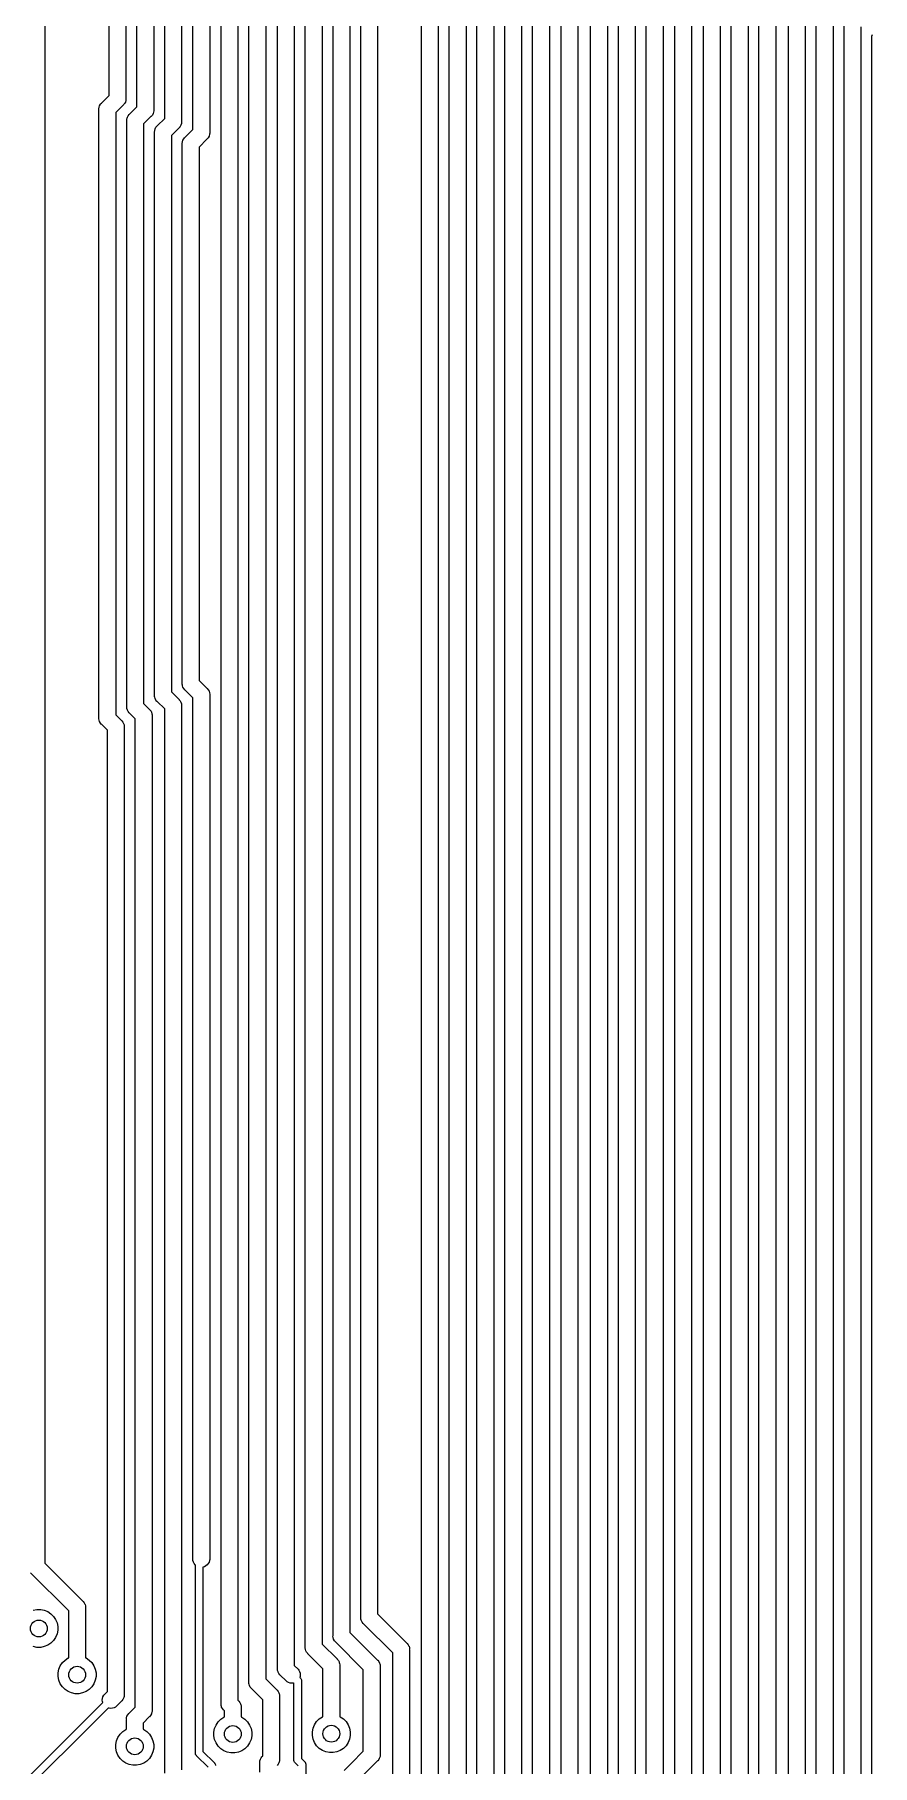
# Model space of a CAD drawing. Extents: x 1 to 84, y 1 to 137.
# Drawn here: x 39 to 48.95, y 36.72 to 57.28 of the extents above; entities that cross this region are included whole.
import ezdxf

# ---------------------------------------------------------------- set-up
doc = ezdxf.new("R2010")
doc.units = 0
doc.layers.add('BLACK', color=7, linetype='CONTINUOUS')

msp = doc.modelspace()

# ---------------------------------------------------------------- linework, layer by layer
at = {"layer": 'BLACK', "linetype": 'CONTINUOUS'}
for p, q in [((39.88, 56.5551), (39.88, 69.1185)), ((40.08, 69.1551), (40.08, 56.5186)), ((40.2101, 56.4184), (40.2101, 66.5652)), ((40.4101, 66.5286), (40.4101, 56.3819)), ((39.115, 65.8301), (39.115, 39.1264)), ((40.5401, 56.2817), (40.5401, 63.9852)), ((40.7401, 63.9486), (40.7401, 56.2452)), ((40.875, 56.15), (40.875, 62.9701)), ((41.075, 62.9336), (41.075, 56.1134)), ((41.21, 37.4595), (41.21, 62.7551)), ((41.41, 62.7185), (41.41, 37.4961)), ((41.54, 37.7149), (41.54, 61.613)), ((41.74, 61.5765), (41.74, 37.7514)), ((41.88, 37.8749), (41.88, 61.3418)), ((42.08, 61.3052), (42.08, 37.9115)), ((42.21, 38.1282), (42.21, 60.9451)), ((42.41, 60.9085), (42.41, 38.1647)), ((43.59, 36.2814), (43.59, 59.6351)), ((42.54, 38.2649), (42.54, 59.5685)), ((42.74, 59.532), (42.74, 38.3014)), ((42.87, 38.4849), (42.87, 59.4318)), ((43.79, 59.5986), (43.79, 36.2449)), ((43.92, 35.9547), (43.92, 59.4651)), ((44.12, 59.4286), (44.12, 35.9182)), ((43.07, 59.3953), (43.07, 38.5214)), ((44.25, 35.9451), (44.25, 59.2451)), ((44.45, 59.2086), (44.45, 35.9451)), ((44.58, 35.8951), (44.58, 59.0918)), ((44.78, 59.0553), (44.78, 35.8951)), ((44.91, 35.8951), (44.91, 58.9551)), ((45.11, 58.9186), (45.11, 35.8951)), ((45.25, 35.2914), (45.25, 58.8118)), ((45.45, 58.7753), (45.45, 35.2549)), ((45.6, 35.4451), (45.6, 58.6951)), ((45.8, 58.6586), (45.8, 35.4451)), ((45.93, 35.3951), (45.93, 58.5086)), ((46.13, 58.4721), (46.13, 35.3951)), ((46.26, 35.4951), (46.26, 58.3719)), ((46.46, 58.3354), (46.46, 35.4951)), ((46.6, 35.2249), (46.6, 58.2452)), ((46.8, 58.2087), (46.8, 35.1883)), ((46.94, 35.0981), (46.94, 58.1185)), ((47.14, 58.082), (47.14, 35.0616)), ((47.27, 34.9614), (47.27, 57.9818)), ((47.47, 57.9453), (47.47, 34.9249)), ((47.6, 34.8247), (47.6, 57.8451)), ((47.8, 57.8086), (47.8, 34.7882)), ((47.9499, 34.708), (47.9499, 57.7118)), ((48.1499, 57.6752), (48.1499, 34.6715)), ((48.28, 34.5713), (48.28, 57.575)), ((48.48, 57.5385), (48.48, 34.5348)), ((48.61, 34.4346), (48.61, 57.4051)), ((48.81, 57.3685), (48.81, 34.3981)), ((48.9395, 57.24), (48.94, 57.2449)), ((48.94, 57.2351), (48.9395, 57.24)), ((48.94, 57.2449), (48.9414, 57.2596)), ((48.94, 57.2449), (48.94, 57.2449)), ((48.94, 34.2979), (48.94, 57.2351)), ((48.9414, 57.2596), (48.9471, 57.2784)), ((39.7927, 56.4677), (39.88, 56.5551)), ((39.7594, 56.3936), (39.7614, 56.4132)), ((39.7599, 56.3887), (39.7594, 56.3936)), ((39.7599, 49.1613), (39.7599, 56.3887)), ((39.7614, 56.4132), (39.7671, 56.432)), ((39.7671, 56.432), (39.7764, 56.4494)), ((39.7764, 56.4494), (39.7797, 56.4534)), ((39.7797, 56.4534), (39.7889, 56.4646)), ((39.7889, 56.4646), (39.7927, 56.4677)), ((40.0473, 56.4395), (39.9599, 56.3521)), ((39.9599, 56.3521), (39.9599, 49.1979)), ((40.0511, 56.4426), (40.0473, 56.4395)), ((40.0542, 56.4464), (40.0511, 56.4426)), ((40.06, 56.4534), (40.0542, 56.4464)), ((40.0542, 56.4464), (40.0542, 56.4464)), ((40.0636, 56.4579), (40.06, 56.4534)), ((40.0729, 56.4752), (40.0636, 56.4579)), ((40.0786, 56.4941), (40.0729, 56.4752)), ((40.08, 56.5088), (40.0786, 56.4941)), ((40.08, 56.5186), (40.0805, 56.5137)), ((40.0805, 56.5137), (40.08, 56.5088)), ((40.08, 56.5088), (40.08, 56.5088)), ((40.1064, 56.3127), (40.1189, 56.3279)), ((40.1189, 56.3279), (40.1227, 56.331)), ((40.1227, 56.331), (40.2101, 56.4184)), ((40.3897, 56.3165), (40.3842, 56.3098)), ((40.3936, 56.3212), (40.3897, 56.3165)), ((40.4029, 56.3385), (40.3936, 56.3212)), ((40.4086, 56.3574), (40.4029, 56.3385)), ((40.4101, 56.3721), (40.4086, 56.3574)), ((40.4101, 56.3819), (40.4105, 56.377)), ((40.4105, 56.377), (40.4101, 56.3721)), ((40.4101, 56.3721), (40.4101, 56.3721)), ((40.0894, 56.2569), (40.0899, 56.2618)), ((40.0899, 56.252), (40.0894, 56.2569)), ((40.0899, 56.2618), (40.0914, 56.2765)), ((40.0899, 56.2618), (40.0899, 56.2618)), ((40.0899, 49.298), (40.0899, 56.252)), ((40.0914, 56.2765), (40.0937, 56.2842)), ((40.0914, 56.2765), (40.0914, 56.2765)), ((40.0937, 56.2842), (40.0971, 56.2953)), ((40.0971, 56.2953), (40.1064, 56.3127)), ((40.3773, 56.3028), (40.2899, 56.2154)), ((40.2899, 56.2154), (40.2899, 49.3346)), ((40.3811, 56.3059), (40.3773, 56.3028)), ((40.3842, 56.3097), (40.3811, 56.3059)), ((40.3842, 56.3098), (40.3842, 56.3097)), ((40.4195, 56.1202), (40.4214, 56.1398)), ((40.4199, 56.1153), (40.4195, 56.1202)), ((40.4199, 49.4347), (40.4199, 56.1153)), ((40.4214, 56.1398), (40.4271, 56.1586)), ((40.4271, 56.1586), (40.4364, 56.176)), ((40.4364, 56.176), (40.4489, 56.1912)), ((40.4489, 56.1912), (40.4527, 56.1944)), ((40.4527, 56.1944), (40.5401, 56.2817)), ((40.7073, 56.1661), (40.6199, 56.0788)), ((40.7111, 56.1692), (40.7073, 56.1661)), ((40.7142, 56.1731), (40.7111, 56.1692)), ((40.7188, 56.1786), (40.7142, 56.1731)), ((40.7142, 56.1731), (40.7142, 56.1731)), ((40.7236, 56.1845), (40.7188, 56.1786)), ((40.7329, 56.2018), (40.7236, 56.1845)), ((40.7386, 56.2207), (40.7329, 56.2018)), ((40.7401, 56.2354), (40.7386, 56.2207)), ((40.7401, 56.2452), (40.7405, 56.2403)), ((40.7405, 56.2403), (40.7401, 56.2354)), ((40.7401, 56.2354), (40.7401, 56.2354)), ((40.7827, 56.0577), (40.875, 56.15)), ((41.075, 56.1134), (41.0755, 56.1085)), ((40.6199, 56.0788), (40.6199, 49.4712)), ((40.7495, 55.9835), (40.7514, 56.0031)), ((40.7499, 55.9786), (40.7495, 55.9835)), ((40.7499, 49.5714), (40.7499, 55.9786)), ((40.7514, 56.0031), (40.7571, 56.0219)), ((40.7571, 56.0219), (40.7664, 56.0393)), ((40.7664, 56.0393), (40.7758, 56.0507)), ((40.7758, 56.0507), (40.7789, 56.0545)), ((40.7789, 56.0545), (40.7827, 56.0577)), ((41.0423, 56.0344), (40.9499, 55.9421)), ((40.9499, 55.9421), (40.9499, 49.6079)), ((41.0461, 56.0375), (41.0423, 56.0344)), ((41.0586, 56.0527), (41.0461, 56.0375)), ((41.0678, 56.0701), (41.0586, 56.0527)), ((41.0697, 56.0763), (41.0678, 56.0701)), ((41.0736, 56.0889), (41.0697, 56.0763)), ((41.0745, 56.0986), (41.0736, 56.0889)), ((41.075, 56.1036), (41.0745, 56.0986)), ((41.0755, 56.1085), (41.075, 56.1036)), ((41.075, 56.1036), (41.075, 56.1036)), ((40.7495, 49.5665), (40.7499, 49.5714)), ((40.7499, 49.5616), (40.7495, 49.5665)), ((40.7511, 49.55), (40.7499, 49.5616)), ((40.7499, 49.5616), (40.7499, 49.5616)), ((40.7514, 49.5469), (40.7511, 49.55)), ((40.7529, 49.5419), (40.7514, 49.5469)), ((40.7571, 49.5281), (40.7529, 49.5419)), ((40.9499, 49.6079), (41.0423, 49.5156)), ((40.2899, 49.3346), (40.3572, 49.2673)), ((40.4195, 49.4298), (40.4199, 49.4347)), ((40.4199, 49.4249), (40.4195, 49.4298)), ((40.421, 49.4141), (40.4199, 49.4249)), ((40.4199, 49.4249), (40.4199, 49.4249)), ((40.4214, 49.4102), (40.421, 49.4141)), ((40.4219, 49.4084), (40.4214, 49.4102)), ((40.4271, 49.3914), (40.4219, 49.4084)), ((40.4364, 49.374), (40.4271, 49.3914)), ((40.4489, 49.3588), (40.4364, 49.374)), ((40.4527, 49.3556), (40.4489, 49.3588)), ((40.5401, 49.2683), (40.4527, 49.3556)), ((40.6199, 49.4712), (40.7073, 49.3839)), ((40.7073, 49.3839), (40.7111, 49.3807)), ((40.7111, 49.3807), (40.7142, 49.3769)), ((40.7142, 49.3769), (40.7142, 49.3769)), ((40.7142, 49.3769), (40.7167, 49.374)), ((40.7167, 49.374), (40.7236, 49.3655)), ((40.7236, 49.3655), (40.7329, 49.3482)), ((40.7329, 49.3482), (40.7386, 49.3293)), ((40.7386, 49.3293), (40.7401, 49.3146)), ((40.7664, 49.5107), (40.7571, 49.5281)), ((40.7789, 49.4955), (40.7664, 49.5107)), ((40.7827, 49.4923), (40.7789, 49.4955)), ((40.875, 49.4), (40.7827, 49.4923)), ((40.875, 39.1701), (40.875, 49.4)), ((41.0423, 49.5156), (41.0461, 49.5125)), ((41.0461, 49.5125), (41.0586, 49.4973)), ((41.0586, 49.4973), (41.0678, 49.4799)), ((41.0678, 49.4799), (41.073, 49.4628)), ((41.073, 49.4628), (41.0736, 49.4611)), ((41.0736, 49.4611), (41.075, 49.4464)), ((41.075, 49.4464), (41.075, 49.4464)), ((41.075, 49.4464), (41.0755, 49.4415)), ((41.0755, 49.4415), (41.075, 49.4366)), ((41.075, 49.4366), (41.075, 39.1701)), ((39.7594, 49.1564), (39.7599, 49.1613)), ((39.7599, 49.1515), (39.7594, 49.1564)), ((39.7614, 49.1368), (39.7599, 49.1515)), ((39.7599, 49.1515), (39.7599, 49.1515)), ((39.7671, 49.118), (39.7614, 49.1368)), ((39.9599, 49.1979), (40.0272, 49.1306)), ((40.0272, 49.1306), (40.031, 49.1275)), ((40.031, 49.1275), (40.0435, 49.1123)), ((40.0894, 49.2931), (40.0899, 49.298)), ((40.0914, 49.2735), (40.0894, 49.2931)), ((40.097, 49.255), (40.0914, 49.2735)), ((40.0971, 49.2547), (40.097, 49.255)), ((40.1064, 49.2373), (40.0971, 49.2547)), ((40.1189, 49.2221), (40.1064, 49.2373)), ((40.1227, 49.219), (40.1189, 49.2221)), ((40.1899, 49.1517), (40.1227, 49.219)), ((40.1899, 37.4145), (40.1899, 49.1517)), ((40.3572, 49.2673), (40.361, 49.2642)), ((40.361, 49.2642), (40.3735, 49.249)), ((40.3735, 49.249), (40.3778, 49.2409)), ((40.3778, 49.2409), (40.3828, 49.2316)), ((40.3828, 49.2316), (40.3885, 49.2127)), ((40.3885, 49.2127), (40.3886, 49.2115)), ((40.3886, 49.2115), (40.3899, 49.198)), ((40.3899, 49.198), (40.3899, 49.198)), ((40.3899, 49.198), (40.3904, 49.1931)), ((40.3904, 49.1931), (40.3899, 49.1882)), ((40.3899, 49.1882), (40.3899, 37.378)), ((40.5401, 36.633), (40.5401, 49.2683)), ((40.7401, 49.3146), (40.7401, 49.3146)), ((40.7401, 49.3146), (40.7405, 49.3097)), ((40.7405, 49.3097), (40.7401, 49.3048)), ((40.7401, 49.3048), (40.7401, 36.6696)), ((39.7764, 49.1006), (39.7671, 49.118)), ((39.7889, 49.0854), (39.7764, 49.1006)), ((39.7927, 49.0823), (39.7889, 49.0854)), ((39.8599, 49.015), (39.7927, 49.0823)), ((39.8599, 37.6013), (39.8599, 49.015)), ((40.0435, 49.1123), (40.0442, 49.1108)), ((40.0442, 49.1108), (40.0527, 49.0949)), ((40.0527, 49.0949), (40.0577, 49.0784)), ((40.0577, 49.0784), (40.0585, 49.076)), ((40.0585, 49.076), (40.0599, 49.0613)), ((40.0599, 49.0613), (40.0599, 49.0613)), ((40.0599, 49.0613), (40.0604, 49.0564)), ((40.0604, 49.0564), (40.0599, 49.0515)), ((40.0599, 49.0515), (40.0599, 37.5648)), ((39.115, 39.1264), (39.5672, 38.6742)), ((40.8765, 39.1554), (40.875, 39.1701)), ((40.8822, 39.1365), (40.8765, 39.1554)), ((40.8915, 39.1192), (40.8822, 39.1365)), ((40.904, 39.1039), (40.8915, 39.1192)), ((40.905, 39.1031), (40.904, 39.1039)), ((40.905, 36.8717), (40.905, 39.1031)), ((41.0135, 39.0822), (40.995, 39.0766)), ((40.995, 39.0766), (40.995, 36.8881)), ((41.0308, 39.0914), (41.0135, 39.0822)), ((41.0461, 39.1039), (41.0308, 39.0914)), ((41.0586, 39.1192), (41.0461, 39.1039)), ((41.0678, 39.1365), (41.0586, 39.1192)), ((41.0736, 39.1554), (41.0678, 39.1365)), ((41.075, 39.1701), (41.0736, 39.1554)), ((39.4, 38.5586), (38.9478, 39.0108)), ((39.5672, 38.6742), (39.5711, 38.6711)), ((39.5711, 38.6711), (39.5835, 38.6558)), ((39.5835, 38.6558), (39.5928, 38.6385)), ((38.9794, 38.5664), (39.0228, 38.575)), ((39.0228, 38.575), (39.0672, 38.575)), ((39.0672, 38.575), (39.1106, 38.5664)), ((39.1106, 38.5664), (39.1516, 38.5494)), ((39.1516, 38.5494), (39.1884, 38.5248)), ((39.1884, 38.5248), (39.2198, 38.4934)), ((39.2198, 38.4934), (39.2444, 38.4566)), ((39.2444, 38.4566), (39.2613, 38.4156)), ((39.4, 38.0021), (39.4, 38.5586)), ((39.5928, 38.6385), (39.5945, 38.6331)), ((39.5945, 38.6331), (39.5986, 38.6196)), ((39.5986, 38.6196), (39.5986, 38.6196)), ((39.5986, 38.6196), (39.6, 38.6049)), ((39.6, 38.6049), (39.6, 38.6049)), ((39.6, 38.6049), (39.6005, 38.6)), ((39.6005, 38.6), (39.6, 38.5951)), ((39.6, 38.5951), (39.6, 38.0021)), ((42.8695, 38.48), (42.87, 38.4849)), ((42.8714, 38.4604), (42.8695, 38.48)), ((42.8751, 38.4483), (42.8714, 38.4604)), ((42.8772, 38.4416), (42.8751, 38.4483)), ((42.8864, 38.4242), (42.8772, 38.4416)), ((43.07, 38.5214), (43.4172, 38.1742)), ((39.2444, 38.2434), (39.2198, 38.2066)), ((39.2613, 38.2844), (39.2444, 38.2434)), ((39.2613, 38.4156), (39.27, 38.3722)), ((39.27, 38.3278), (39.2613, 38.2844)), ((39.27, 38.3722), (39.27, 38.3278)), ((42.5395, 38.26), (42.54, 38.2649)), ((42.5414, 38.2404), (42.5395, 38.26)), ((42.5471, 38.2219), (42.5414, 38.2404)), ((42.74, 38.3014), (43.0672, 37.9742)), ((42.8989, 38.409), (42.8864, 38.4242)), ((42.9027, 38.4058), (42.8989, 38.409)), ((43.25, 38.0586), (42.9027, 38.4058)), ((39.0228, 38.125), (38.9794, 38.1336)), ((39.0672, 38.125), (39.0228, 38.125)), ((39.1106, 38.1336), (39.0672, 38.125)), ((39.1516, 38.1506), (39.1106, 38.1336)), ((39.1884, 38.1752), (39.1516, 38.1506)), ((39.2198, 38.2066), (39.1884, 38.1752)), ((42.2095, 38.1233), (42.21, 38.1282)), ((42.21, 38.1184), (42.2095, 38.1233)), ((42.2108, 38.1097), (42.21, 38.1184)), ((42.21, 38.1184), (42.21, 38.1184)), ((42.2114, 38.1037), (42.2108, 38.1097)), ((42.2124, 38.1004), (42.2114, 38.1037)), ((42.2171, 38.0849), (42.2124, 38.1004)), ((42.2264, 38.0675), (42.2171, 38.0849)), ((42.2389, 38.0523), (42.2264, 38.0675)), ((42.2427, 38.0491), (42.2389, 38.0523)), ((42.42, 37.8718), (42.2427, 38.0491)), ((42.41, 38.1647), (42.5873, 37.9874)), ((42.5471, 38.2216), (42.5471, 38.2219)), ((42.5564, 38.2042), (42.5471, 38.2216)), ((42.5689, 38.189), (42.5564, 38.2042)), ((42.5727, 38.1858), (42.5689, 38.189)), ((42.9, 37.8586), (42.5727, 38.1858)), ((43.25, 36.4414), (43.25, 38.0586)), ((43.4172, 38.1742), (43.4211, 38.1711)), ((43.4211, 38.1711), (43.4335, 38.1558)), ((43.4335, 38.1558), (43.442, 38.14)), ((43.442, 38.14), (43.4428, 38.1385)), ((43.4428, 38.1385), (43.4476, 38.1227)), ((43.4476, 38.1227), (43.4486, 38.1196)), ((43.4486, 38.1196), (43.45, 38.1049)), ((43.45, 38.1049), (43.45, 38.1049)), ((43.45, 38.1049), (43.4505, 38.1)), ((43.4505, 38.1), (43.45, 38.0951)), ((43.45, 38.0951), (43.45, 36.4049)), ((39.275, 37.8222), (39.2836, 37.8656)), ((39.275, 37.7778), (39.275, 37.8222)), ((39.2836, 37.8656), (39.3006, 37.9066)), ((39.3006, 37.9066), (39.3252, 37.9434)), ((39.3252, 37.9434), (39.3566, 37.9748)), ((39.3566, 37.9748), (39.3934, 37.9994)), ((39.3934, 37.9994), (39.4, 38.0021)), ((39.6, 38.0021), (39.6066, 37.9994)), ((39.6066, 37.9994), (39.6434, 37.9748)), ((39.6434, 37.9748), (39.6748, 37.9434)), ((39.6748, 37.9434), (39.6994, 37.9066)), ((39.6994, 37.9066), (39.7164, 37.8656)), ((39.7164, 37.8656), (39.725, 37.8222)), ((39.725, 37.8222), (39.725, 37.7778)), ((41.8795, 37.87), (41.88, 37.8749)), ((41.8814, 37.8504), (41.8795, 37.87)), ((41.8866, 37.8334), (41.8814, 37.8504)), ((41.8871, 37.8316), (41.8866, 37.8334)), ((41.8964, 37.8142), (41.8871, 37.8316)), ((42.08, 37.9115), (42.1242, 37.8672)), ((42.1242, 37.8672), (42.1335, 37.8558)), ((42.1335, 37.8558), (42.1428, 37.8385)), ((42.1428, 37.8385), (42.1486, 37.8196)), ((42.1486, 37.8196), (42.1505, 37.8)), ((42.42, 37.3021), (42.42, 37.8718)), ((42.5873, 37.9874), (42.5911, 37.9843)), ((42.5911, 37.9843), (42.6036, 37.9691)), ((42.6036, 37.9691), (42.6129, 37.9517)), ((42.6129, 37.9517), (42.6148, 37.9454)), ((42.6148, 37.9454), (42.6186, 37.9329)), ((42.6186, 37.9329), (42.6186, 37.9329)), ((42.6186, 37.9329), (42.62, 37.9182)), ((42.62, 37.9182), (42.62, 37.9182)), ((42.62, 37.9182), (42.6205, 37.9133)), ((42.6205, 37.9133), (42.62, 37.9084)), ((42.62, 37.9084), (42.62, 37.3021)), ((42.9, 36.8914), (42.9, 37.8586)), ((43.0672, 37.9742), (43.0711, 37.9711)), ((43.0711, 37.9711), (43.0835, 37.9558)), ((43.0835, 37.9558), (43.0928, 37.9385)), ((43.0928, 37.9385), (43.0953, 37.9303)), ((43.0953, 37.9303), (43.0985, 37.9196)), ((43.0985, 37.9196), (43.0986, 37.9196)), ((43.0986, 37.9196), (43.1, 37.9049)), ((43.1, 37.9049), (43.1, 37.9049)), ((43.1, 37.9049), (43.1005, 37.9)), ((43.1005, 37.9), (43.1, 37.8951)), ((43.1, 37.8951), (43.1, 36.8549)), ((39.2836, 37.7344), (39.275, 37.7778)), ((39.3006, 37.6934), (39.2836, 37.7344)), ((39.3252, 37.6566), (39.3006, 37.6934)), ((39.3566, 37.6252), (39.3252, 37.6566)), ((39.3934, 37.6006), (39.3566, 37.6252)), ((39.6434, 37.6252), (39.6066, 37.6006)), ((39.6748, 37.6566), (39.6434, 37.6252)), ((39.6994, 37.6934), (39.6748, 37.6566)), ((39.7164, 37.7344), (39.6994, 37.6934)), ((39.725, 37.7778), (39.7164, 37.7344)), ((41.5395, 37.71), (41.54, 37.7149)), ((41.54, 37.7051), (41.5395, 37.71)), ((41.5405, 37.6995), (41.54, 37.7051)), ((41.54, 37.7051), (41.54, 37.7051)), ((41.5414, 37.6904), (41.5405, 37.6995)), ((41.5421, 37.6882), (41.5414, 37.6904)), ((41.5471, 37.6716), (41.5421, 37.6882)), ((41.5564, 37.6542), (41.5471, 37.6716)), ((41.5689, 37.639), (41.5564, 37.6542)), ((41.5727, 37.6358), (41.5689, 37.639)), ((41.705, 37.5036), (41.5727, 37.6358)), ((41.74, 37.7514), (41.8723, 37.6192)), ((41.8723, 37.6192), (41.8761, 37.616)), ((41.8761, 37.616), (41.8886, 37.6008)), ((41.9089, 37.799), (41.8964, 37.8142)), ((41.9127, 37.7959), (41.9089, 37.799)), ((41.9828, 37.7258), (41.9127, 37.7959)), ((41.9942, 37.7165), (41.9828, 37.7258)), ((42.0115, 37.7072), (41.9942, 37.7165)), ((42.0304, 37.7014), (42.0115, 37.7072)), ((42.05, 37.6995), (42.0304, 37.7014)), ((42.0696, 37.7014), (42.05, 37.6995)), ((42.075, 37.7031), (42.0696, 37.7014)), ((42.075, 36.7902), (42.075, 37.7031)), ((42.1486, 37.7804), (42.145, 37.7687)), ((42.145, 37.7687), (42.1503, 37.7634)), ((42.1505, 37.8), (42.1486, 37.7804)), ((42.1503, 37.7634), (42.152, 37.7619)), ((42.152, 37.7619), (42.1534, 37.7602)), ((42.1534, 37.7602), (42.1534, 37.7602)), ((42.1534, 37.7602), (42.1546, 37.7588)), ((42.1546, 37.7588), (42.1576, 37.7551)), ((42.1576, 37.7551), (42.1618, 37.7473)), ((42.1618, 37.7473), (42.1644, 37.7388)), ((42.1644, 37.7388), (42.165, 37.7322)), ((42.165, 37.7322), (42.165, 37.7322)), ((42.165, 37.7322), (42.1652, 37.73)), ((42.1652, 37.73), (42.165, 37.7278)), ((42.165, 37.7278), (42.165, 36.8066)), ((38.6697, 36.3334), (39.805, 37.4687)), ((39.4344, 37.5836), (39.3934, 37.6006)), ((39.4778, 37.575), (39.4344, 37.5836)), ((39.5222, 37.575), (39.4778, 37.575)), ((39.5656, 37.5836), (39.5222, 37.575)), ((39.6066, 37.6006), (39.5656, 37.5836)), ((39.7995, 37.5), (39.8014, 37.5196)), ((39.8014, 37.4804), (39.7995, 37.5)), ((39.8014, 37.5196), (39.8072, 37.5385)), ((39.805, 37.4687), (39.8014, 37.4804)), ((39.8072, 37.5385), (39.8165, 37.5558)), ((39.8165, 37.5558), (39.8258, 37.5672)), ((39.8258, 37.5672), (39.8599, 37.6013)), ((39.9385, 37.4072), (39.9196, 37.4014)), ((39.9558, 37.4165), (39.9385, 37.4072)), ((39.9672, 37.4258), (39.9558, 37.4165)), ((40.0272, 37.4857), (39.9672, 37.4258)), ((40.031, 37.4889), (40.0272, 37.4857)), ((40.0435, 37.5041), (40.031, 37.4889)), ((40.0527, 37.5215), (40.0435, 37.5041)), ((40.0556, 37.531), (40.0527, 37.5215)), ((40.0585, 37.5403), (40.0556, 37.531)), ((40.0586, 37.5421), (40.0585, 37.5403)), ((40.0599, 37.555), (40.0586, 37.5421)), ((40.0599, 37.5648), (40.0604, 37.5599)), ((40.0604, 37.5599), (40.0599, 37.555)), ((40.0599, 37.555), (40.0599, 37.555)), ((40.1178, 37.3424), (40.1899, 37.4145)), ((41.2095, 37.4546), (41.21, 37.4595)), ((41.2114, 37.435), (41.2095, 37.4546)), ((41.2155, 37.4217), (41.2114, 37.435)), ((41.2171, 37.4162), (41.2155, 37.4217)), ((41.2264, 37.3988), (41.2171, 37.4162)), ((41.41, 37.4961), (41.4172, 37.4888)), ((41.4172, 37.4888), (41.4211, 37.4857)), ((41.4211, 37.4857), (41.4336, 37.4704)), ((41.4336, 37.4704), (41.4428, 37.4531)), ((41.4428, 37.4531), (41.4454, 37.4445)), ((41.4454, 37.4445), (41.4486, 37.4342)), ((41.4486, 37.4342), (41.4486, 37.4342)), ((41.4486, 37.4342), (41.45, 37.4195)), ((41.45, 37.4195), (41.45, 37.4195)), ((41.45, 37.4195), (41.4505, 37.4146)), ((41.4505, 37.4146), (41.45, 37.4097)), ((41.45, 37.4097), (41.45, 37.2985)), ((41.705, 36.8347), (41.705, 37.5036)), ((41.8886, 37.6008), (41.8978, 37.5834)), ((41.8978, 37.5834), (41.9009, 37.5734)), ((41.9009, 37.5734), (41.9036, 37.5646)), ((41.9036, 37.5646), (41.9036, 37.5646)), ((41.9036, 37.5646), (41.905, 37.5499)), ((41.905, 37.5499), (41.905, 37.5499)), ((41.905, 37.5499), (41.9055, 37.545)), ((41.9055, 37.545), (41.905, 37.5401)), ((41.905, 37.5401), (41.905, 36.7981)), ((39.8687, 37.405), (38.745, 36.2814)), ((39.8804, 37.4014), (39.8687, 37.405)), ((39.9, 37.3995), (39.8804, 37.4014)), ((39.9196, 37.4014), (39.9, 37.3995)), ((40.0846, 37.2682), (40.0851, 37.2731)), ((40.0851, 37.2633), (40.0846, 37.2682)), ((40.0851, 37.2731), (40.0865, 37.2878)), ((40.0851, 37.2731), (40.0851, 37.2731)), ((40.0851, 37.1521), (40.0851, 37.2633)), ((40.0865, 37.2878), (40.0922, 37.3066)), ((40.0922, 37.3066), (40.1015, 37.324)), ((40.1015, 37.324), (40.114, 37.3392)), ((40.114, 37.3392), (40.1178, 37.3424)), ((40.3572, 37.2989), (40.2851, 37.2268)), ((40.2851, 37.2268), (40.2851, 37.1521)), ((40.361, 37.302), (40.3572, 37.2989)), ((40.3735, 37.3172), (40.361, 37.302)), ((40.3828, 37.3346), (40.3735, 37.3172)), ((40.3855, 37.3435), (40.3828, 37.3346)), ((40.3885, 37.3535), (40.3855, 37.3435)), ((40.3904, 37.3731), (40.3885, 37.3535)), ((40.3899, 37.378), (40.3904, 37.3731)), ((41.1337, 37.162), (41.1506, 37.203)), ((41.1506, 37.203), (41.1752, 37.2398)), ((41.1752, 37.2398), (41.2066, 37.2712)), ((41.2066, 37.2712), (41.2434, 37.2958)), ((41.2389, 37.3836), (41.2264, 37.3988)), ((41.2427, 37.3805), (41.2389, 37.3836)), ((41.25, 37.3732), (41.2427, 37.3805)), ((41.2434, 37.2958), (41.25, 37.2985)), ((41.25, 37.2985), (41.25, 37.3732)), ((41.45, 37.2985), (41.4566, 37.2958)), ((41.4566, 37.2958), (41.4934, 37.2712)), ((41.4934, 37.2712), (41.5248, 37.2398)), ((41.5248, 37.2398), (41.5494, 37.203)), ((41.5494, 37.203), (41.5664, 37.162)), ((42.3037, 37.1656), (42.3206, 37.2066)), ((42.3206, 37.2066), (42.3453, 37.2434)), ((42.3453, 37.2434), (42.3766, 37.2748)), ((42.3766, 37.2748), (42.4135, 37.2994)), ((42.4135, 37.2994), (42.42, 37.3021)), ((42.62, 37.3021), (42.6266, 37.2994)), ((42.6266, 37.2994), (42.6635, 37.2748)), ((42.6635, 37.2748), (42.6948, 37.2434)), ((42.6948, 37.2434), (42.7194, 37.2066)), ((42.7194, 37.2066), (42.7364, 37.1656)), ((39.9601, 36.9722), (39.9687, 37.0156)), ((39.9687, 37.0156), (39.9857, 37.0566)), ((39.9857, 37.0566), (40.0103, 37.0934)), ((40.0103, 37.0934), (40.0416, 37.1248)), ((40.0416, 37.1248), (40.0785, 37.1494)), ((40.0785, 37.1494), (40.0851, 37.1521)), ((40.2851, 37.1521), (40.2916, 37.1494)), ((40.2916, 37.1494), (40.3285, 37.1248)), ((40.3285, 37.1248), (40.3598, 37.0934)), ((40.3598, 37.0934), (40.3844, 37.0566)), ((40.3844, 37.0566), (40.4014, 37.0156)), ((40.4014, 37.0156), (40.4101, 36.9722)), ((41.125, 37.1186), (41.1337, 37.162)), ((41.125, 37.0742), (41.125, 37.1186)), ((41.1337, 37.0308), (41.125, 37.0742)), ((41.1506, 36.9898), (41.1337, 37.0308)), ((41.5664, 37.0308), (41.5494, 36.9898)), ((41.5664, 37.162), (41.575, 37.1186)), ((41.575, 37.0742), (41.5664, 37.0308)), ((41.575, 37.1186), (41.575, 37.0742)), ((42.295, 37.1222), (42.3037, 37.1656)), ((42.295, 37.0778), (42.295, 37.1222)), ((42.3037, 37.0344), (42.295, 37.0778)), ((42.3206, 36.9934), (42.3037, 37.0344)), ((42.7364, 37.0344), (42.7194, 36.9934)), ((42.7364, 37.1656), (42.745, 37.1222)), ((42.745, 37.0778), (42.7364, 37.0344)), ((42.745, 37.1222), (42.745, 37.0778)), ((39.9601, 36.9278), (39.9601, 36.9722)), ((39.9687, 36.8844), (39.9601, 36.9278)), ((39.9857, 36.8434), (39.9687, 36.8844)), ((40.0103, 36.8066), (39.9857, 36.8434)), ((40.0416, 36.7752), (40.0103, 36.8066)), ((40.3598, 36.8066), (40.3285, 36.7752)), ((40.3844, 36.8434), (40.3598, 36.8066)), ((40.4014, 36.8844), (40.3844, 36.8434)), ((40.4101, 36.9278), (40.4014, 36.8844)), ((40.4101, 36.9722), (40.4101, 36.9278)), ((40.9048, 36.8695), (40.905, 36.8717)), ((40.9057, 36.8607), (40.9048, 36.8695)), ((40.9082, 36.8522), (40.9057, 36.8607)), ((40.9124, 36.8444), (40.9082, 36.8522)), ((40.9166, 36.8392), (40.9124, 36.8444)), ((40.918, 36.8375), (40.9166, 36.8392)), ((40.9166, 36.8392), (40.9166, 36.8392)), ((40.9197, 36.8361), (40.918, 36.8375)), ((41.055, 36.7008), (40.9197, 36.8361)), ((40.995, 36.8881), (41.1303, 36.7528)), ((41.1752, 36.953), (41.1506, 36.9898)), ((41.2066, 36.9216), (41.1752, 36.953)), ((41.2434, 36.897), (41.2066, 36.9216)), ((41.2844, 36.88), (41.2434, 36.897)), ((41.3278, 36.8714), (41.2844, 36.88)), ((41.3722, 36.8714), (41.3278, 36.8714)), ((41.4156, 36.88), (41.3722, 36.8714)), ((41.4566, 36.897), (41.4156, 36.88)), ((41.4934, 36.9216), (41.4566, 36.897)), ((41.5248, 36.953), (41.4934, 36.9216)), ((41.5494, 36.9898), (41.5248, 36.953)), ((41.6715, 36.7779), (41.6773, 36.7968)), ((41.6773, 36.7968), (41.6865, 36.8141)), ((41.6865, 36.8141), (41.6959, 36.8256)), ((41.6959, 36.8256), (41.699, 36.8294)), ((41.699, 36.8294), (41.7028, 36.8325)), ((41.7028, 36.8325), (41.705, 36.8347)), ((41.905, 36.7981), (41.9055, 36.7932)), ((41.9055, 36.7932), (41.905, 36.7883)), ((42.0748, 36.788), (42.075, 36.7902)), ((42.165, 36.8066), (42.2004, 36.7713)), ((42.3453, 36.9566), (42.3206, 36.9934)), ((42.3766, 36.9252), (42.3453, 36.9566)), ((42.4135, 36.9006), (42.3766, 36.9252)), ((42.4544, 36.8836), (42.4135, 36.9006)), ((42.4979, 36.875), (42.4544, 36.8836)), ((42.5422, 36.875), (42.4979, 36.875)), ((42.5857, 36.8836), (42.5422, 36.875)), ((42.6266, 36.9006), (42.5857, 36.8836)), ((42.6635, 36.9252), (42.6266, 36.9006)), ((42.6948, 36.9566), (42.6635, 36.9252)), ((42.7194, 36.9934), (42.6948, 36.9566)), ((42.7578, 36.7492), (42.9, 36.8914)), ((43.0835, 36.7942), (43.0711, 36.7789)), ((43.0895, 36.8053), (43.0835, 36.7942)), ((43.0928, 36.8115), (43.0895, 36.8053)), ((43.0986, 36.8304), (43.0928, 36.8115)), ((43.0993, 36.8375), (43.0986, 36.8304)), ((43.1, 36.8451), (43.0993, 36.8375)), ((43.1, 36.8549), (43.1005, 36.85)), ((43.1005, 36.85), (43.1, 36.8451)), ((43.1, 36.8451), (43.1, 36.8451)), ((40.0785, 36.7506), (40.0416, 36.7752)), ((40.1194, 36.7336), (40.0785, 36.7506)), ((40.1629, 36.725), (40.1194, 36.7336)), ((40.2072, 36.725), (40.1629, 36.725)), ((40.2507, 36.7336), (40.2072, 36.725)), ((40.2916, 36.7506), (40.2507, 36.7336)), ((40.3285, 36.7752), (40.2916, 36.7506)), ((41.1303, 36.7528), (41.132, 36.7514)), ((41.132, 36.7514), (41.1334, 36.7497)), ((41.1334, 36.7497), (41.1334, 36.7497)), ((41.1334, 36.7497), (41.1371, 36.7453)), ((41.1371, 36.7453), (41.1376, 36.7446)), ((41.1376, 36.7446), (41.14, 36.7401)), ((41.14, 36.7401), (41.1418, 36.7368)), ((41.1418, 36.7368), (41.1441, 36.7291)), ((41.1441, 36.7291), (41.1443, 36.7283)), ((41.1443, 36.7283), (41.145, 36.7217)), ((41.6696, 36.7583), (41.6715, 36.7779)), ((41.6701, 36.7534), (41.6696, 36.7583)), ((41.6701, 36.6422), (41.6701, 36.7534)), ((41.8886, 36.7374), (41.8761, 36.7222)), ((41.8978, 36.7548), (41.8886, 36.7374)), ((41.9014, 36.7665), (41.8978, 36.7548)), ((41.9036, 36.7736), (41.9014, 36.7665)), ((41.9042, 36.7797), (41.9036, 36.7736)), ((41.905, 36.7883), (41.9042, 36.7797)), ((41.905, 36.7883), (41.905, 36.7883)), ((42.075, 36.7858), (42.0748, 36.788)), ((42.0753, 36.7831), (42.075, 36.7858)), ((42.075, 36.7858), (42.075, 36.7858)), ((42.0757, 36.7792), (42.0753, 36.7831)), ((42.0769, 36.775), (42.0757, 36.7792)), ((42.0782, 36.7707), (42.0769, 36.775)), ((42.0824, 36.7629), (42.0782, 36.7707)), ((42.088, 36.756), (42.0824, 36.7629)), ((42.0898, 36.7546), (42.088, 36.756)), ((42.1251, 36.7193), (42.0898, 36.7546)), ((42.2004, 36.7713), (42.2021, 36.7699)), ((42.2021, 36.7699), (42.2077, 36.763)), ((42.2077, 36.763), (42.2101, 36.7585)), ((42.2101, 36.7585), (42.2119, 36.7552)), ((42.2119, 36.7552), (42.2143, 36.7472)), ((42.2143, 36.7472), (42.2144, 36.7467)), ((42.2144, 36.7467), (42.2151, 36.7401)), ((42.2151, 36.7401), (42.2151, 36.7401)), ((42.2151, 36.7401), (42.2153, 36.7379)), ((42.2153, 36.7379), (42.2151, 36.7357)), ((42.2151, 36.7357), (42.2151, 35.8223)), ((42.6722, 36.6636), (42.7578, 36.7492)), ((42.7578, 36.7492), (42.7578, 36.7492)), ((43.0672, 36.7758), (42.8992, 36.6078)), ((43.0711, 36.7789), (43.0672, 36.7758))]:
    msp.add_line(p, q, dxfattribs=at)
at = {"layer": 'BLACK'}
for centre in [(39.045, 38.35), (39.5, 37.8), (40.1851, 36.95), (41.35, 37.0964), (42.52, 37.1)]:
    msp.add_circle(centre, 0.1, dxfattribs=at)

doc.saveas('drawing.dxf')
